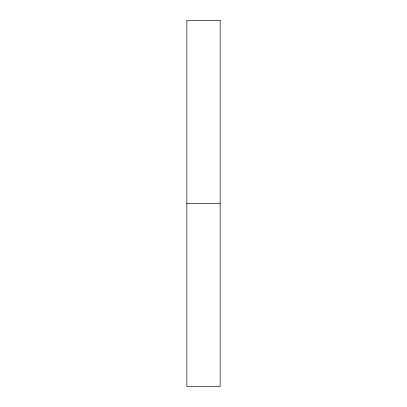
<?xml version="1.0" encoding="UTF-8"?>
<svg xmlns="http://www.w3.org/2000/svg" width="407" height="407" viewBox="0 0 407 407"><rect width="100%" height="100%" fill="white"/><g stroke="black" fill="none" stroke-linecap="round" stroke-linejoin="round"><path stroke-width="0.61" d="M186.849 203.5L220.151 203.5M220.151 20.35L186.849 20.35L186.849 386.65L220.151 386.65L220.151 20.35"/></g></svg>
